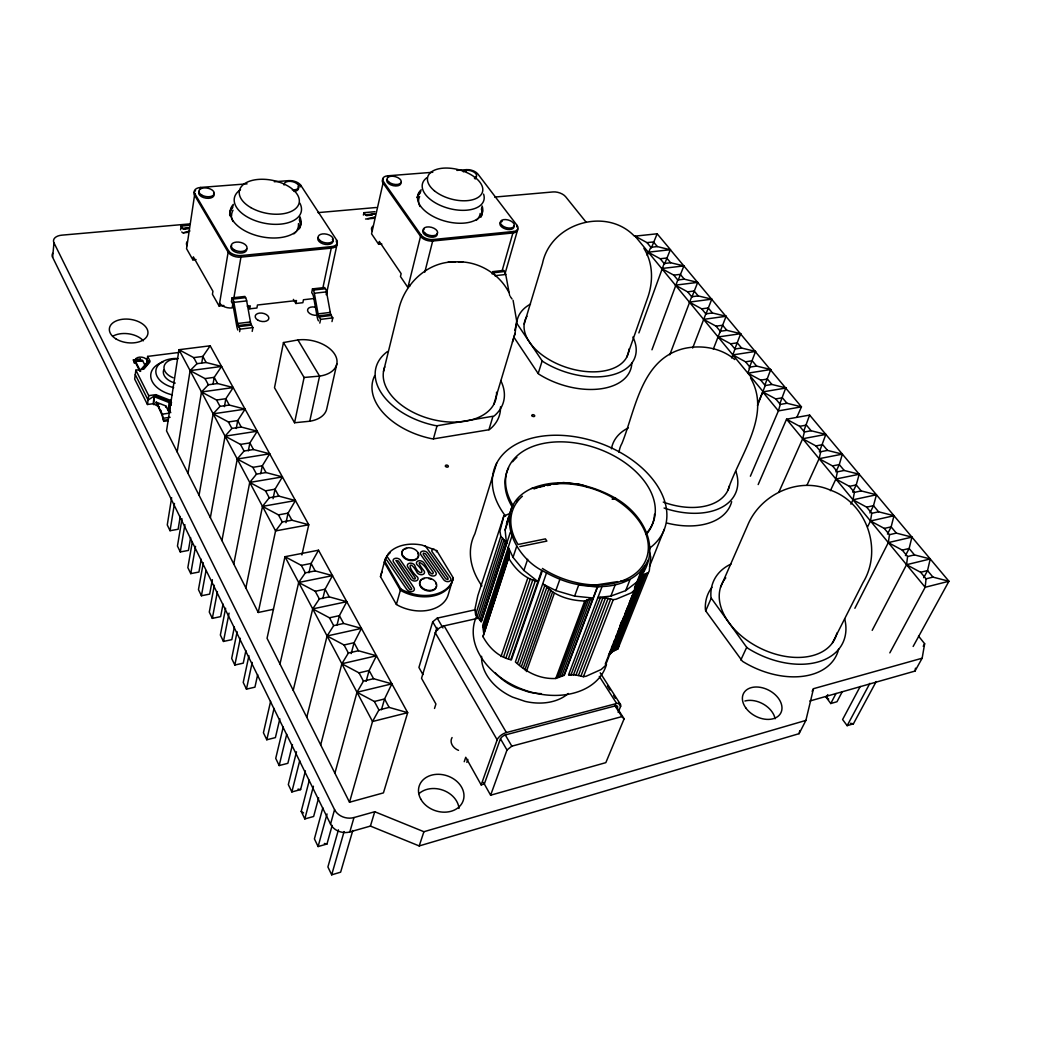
<?xml version="1.0" encoding="UTF-8"?>
<svg xmlns="http://www.w3.org/2000/svg" width="1043" height="1043" viewBox="0 0 1043 1043"><rect width="100%" height="100%" fill="white"/><g stroke="black" fill="none" stroke-linecap="round" stroke-linejoin="round"><path stroke-width="1.5" d="M509.414 554.68L508.28 547.132L513.026 557.379L523.886 570.456L537.914 581.538C524.994 578.852 515.464 569.452 508.736 558.279L509.414 554.68L482.974 636.634C489.219 648.068 498.697 657.09 511.396 659.88L542.373 570.677L541.773 570.404C511.213 554.276 492.244 506.429 531.552 488.515C559.152 477.12 590.599 483.965 615.735 498.319C641.875 513.417 660.714 545.359 642.553 573.989M635.604 589.204L636.895 582.033L625.696 590.625L610.872 596.088L597.926 597.509L605.527 597.887L613.271 599.647L616.022 599.243L631.393 592.815L635.604 589.204L605.227 665.851L601.081 669.541L586.101 676.255L583.415 676.698L575.971 675.043L568.604 674.782L602.098 586.492C620.481 586.101 640.324 577.796 648.068 560.117M483.678 632.997L482.7 625.409L511.917 535.972M918.531 636.1L924.646 643.727L922.155 658.211L813.488 688.693L805.887 720.413L799.081 733.672L419.195 845.938L370.421 826.082L349.809 831.949A14.732 12.021 13.1 0 1 330.54 824.1L52.619 257.269L53.975 242.836A11.734 6.662 6.9 0 1 61.85 235.157L189.917 223.893M758.17 484.565L786.552 419.208L799.694 426.326L804.401 431.998L802.667 438.751L815.939 445.922L820.737 451.71L819.107 458.685L832.51 465.921L837.399 471.827L835.886 479.024L849.419 486.338L854.4 492.361L853.005 499.78L866.668 507.159L871.765 513.312L870.488 520.979L884.281 528.423L889.483 534.694L888.323 542.608L902.26 550.13L907.579 556.545L906.55 564.706L920.63 572.294L926.054 578.839L925.167 587.274L889.835 652.866M619.164 644.17L617.899 648.929L612.541 651.653L608.486 655.539L610.272 651.041M493.795 404.384L515.086 333.278L516.676 320.97L513.091 300.319M145.342 365.937L142.539 360.448L141.3 360.813L140.375 358.988L133.374 359.887L134.391 363.264L135.603 362.899L139.814 371.178M178.796 352.469L147.637 356.406L149.983 360.982L142.956 369.261L135.864 370.187L134.664 379.026L147.454 404.501L153.165 403.706L159.396 406.913M140.218 360.096L140.375 358.988M146.398 365.206L147.637 356.406M147.454 404.501L148.719 395.636L135.864 370.187M153.165 403.706L154.286 395.962L155.72 395.766L170.139 401.425L171.221 405.245M153.647 404.658L154.286 395.962L148.08 400.082L135.264 374.62M155.72 395.766L155.876 394.658L170.309 400.316L171.547 402.715M180.595 229.825L181.143 226.07L188.848 225.392M168.066 420.733L163.777 421.359L161.9 414.788L156.228 402.155L165.785 405.936L169.461 413.132L162.317 414.162L156.228 402.155M247.074 183.842L200.621 187.44A9.752 5.358 10.1 0 0 194.793 193.633L186.554 248.664L192.903 259.85L196.045 259.538M165.615 407.031L165.785 405.936M163.777 421.359L162.317 414.162M200.386 188.992L200.621 187.44M169.448 410.095L170.635 402.376L169.201 402.572L168.027 410.303L169.448 410.095L170.765 412.663M170.139 401.425L170.309 400.316M192.903 259.85L193.359 256.852L212.928 291.271L212.433 294.269L219.121 306.042L223.919 305.495M177.154 451.893L190.113 370.604L196.997 363.681L206.123 362.495L221.559 366.458L214.206 377.344L213.124 383.681M171.639 497.68L167.271 524.929L170.048 530.704L178.118 529.27L180.243 516.468M170.048 530.704L174.468 503.456M201.807 362.768L202.837 356.445L210.178 345.794L308.767 524.759L301.896 554.941M187.988 473.353L201.495 391.972L208.365 384.789L217.57 383.524L233.189 387.566L225.836 398.713L224.428 406.64M182.003 518.788L177.453 546.05L180.296 551.943L188.418 550.43L190.621 537.627M219.121 306.042L228.417 250.581L194.793 193.633M180.296 551.943L184.898 524.681M644.548 566.245L643.753 571.003L638.785 579.034L642.892 575.241L648.381 572.607L649.267 570.964L650.754 557.21L649.476 551.995M252.197 331.387L252.901 327.593L251.454 325.103A5.645 2.073 82.4 0 1 250.45 321.948L246.683 300.906A5.358 1.956 82.7 0 0 245.6 297.672L244.87 296.434L232.081 297.855L231.416 301.701L232.133 302.939A5.358 1.917 82.6 0 1 233.215 306.186L236.839 326.485A8.096 2.92 82.4 0 0 237.83 330.031M199.057 495.269L213.15 413.823L219.995 406.366L229.264 405.036L245.079 409.156L237.713 420.577L236.253 428.504M233.241 301.57L232.146 307.92A9.804 5.828 10 0 1 219.63 303.031M233.788 298.402L241.22 255.561L331.583 246.604A9.674 5.476 12.5 0 0 336.628 240.073L300.749 185.263A9.413 5.111 11.9 0 0 288.728 180.635L274.309 181.743M192.303 541.943L187.844 567.614L190.752 573.624L198.926 572.046L201.221 559.231M190.752 573.624L195.536 546.363M809.85 701L914.985 671.079L915.493 668.185M239.629 331.687L240.086 329.145L238.651 326.642A5.658 2.047 82.4 0 1 237.661 323.486L233.88 302.353A5.371 1.93 82.6 0 0 232.798 299.106L232.081 297.855M210.36 517.68L225.066 436.157L231.885 428.438L241.233 427.03L257.243 431.228L249.877 442.923L248.351 450.85M203.307 562.829L198.457 589.621L201.416 595.762L209.656 594.106L212.355 579.699M314.504 298.467L303.461 299.745L302.861 302.692L295.873 303.5L296.473 300.54L257.465 305.012L256.904 308.011L249.72 308.832L250.268 305.847L247.243 306.186M201.416 595.762L206.032 570.547M221.937 540.587L237.256 459.024L244.049 451.019L253.475 449.533L269.681 453.809L262.314 465.791L260.724 473.731M214.337 585.306L209.291 612.085L212.329 618.369L220.621 616.635L223.059 604.053M212.329 618.369L217.413 591.59M300.462 186.788L300.749 185.263M453.21 577.822L448.203 594.797A35.097 24.876 15.1 0 1 398.348 605.592L396.392 604.458L380.486 576.623L385.063 559.478L388.283 553.755A35.371 24.81 15.2 0 1 421.972 545.072L436.717 550.587L453.21 577.822L452.493 580.716A35.345 24.823 15.2 0 1 402.35 591.355L400.395 590.221L384.319 562.373L384.698 560.795A35.345 24.823 15.2 0 1 387.24 555.958M233.762 564.015L249.733 482.427L256.5 474.135L265.991 472.544L282.405 476.912L275.039 489.193L273.057 498.71M225.614 608.265L220.36 635.044L223.463 641.445L231.82 639.646L234.362 627.078M223.463 641.445L229.069 613.115M309.758 421.229L319.575 376.106A28.891 17.822 11.8 0 0 334.907 354.555A28.891 17.822 11.8 0 0 297.92 339.953L283.461 342.547L274.505 387.722L294.556 422.754L309.758 421.229A28.317 18.018 11.4 0 0 326.785 408.687L336.837 363.838M245.861 587.965L262.497 506.376L269.25 497.785L278.807 496.103L295.43 500.549L288.064 513.143L286.004 522.673M237.126 631.732L231.676 658.485L234.831 665.03L243.254 663.152L245.9 650.584M234.831 665.03L240.346 638.29M331.987 321.596L332.795 317.88L331.283 315.468A5.502 2.229 82.6 0 1 330.266 312.405L326.537 291.871A5.228 2.099 82.9 0 0 325.416 288.728L324.66 287.516L312.483 288.885L311.714 292.64L312.47 293.852A5.228 2.073 82.8 0 1 313.578 297.007L317.15 316.798A7.888 3.155 82.6 0 0 318.428 320.84M294.556 422.754L304.1 377.475L283.461 342.547M322.769 288.455L331.583 246.604M336.628 240.073L336.315 241.598A9.661 5.476 12.5 0 1 331.257 248.143L240.946 257.139A10.013 5.737 10.5 0 1 228.143 252.158L194.559 195.197A9.739 5.358 10.1 0 1 194.454 191.703M248.912 655.721L243.228 682.448L246.448 689.136L254.935 687.168L257.686 674.625M273.501 609.281L258.234 612.476L275.574 530.913L282.288 521.982L291.923 520.222L308.767 524.759L275.574 530.913L178.966 349.718L210.178 345.794M319.81 323.095L320.605 319.367L319.106 316.942A5.528 2.203 82.6 0 1 318.089 313.865L314.347 293.252A5.241 2.073 82.8 0 0 313.239 290.084L312.483 288.885M326.459 294.035L336.993 244.544M246.448 689.136L252.197 662.422M363.407 215.054L363.942 212.681L374.959 211.69M432.767 172.278L387.853 175.798A9.048 4.863 13.9 0 0 383.394 181.573L371.569 233.841L378.661 244.323L381.842 243.997M387.514 177.271L387.853 175.798M270.606 701.378L263.423 732.747L266.786 739.761L275.404 737.61L279.837 718.836M279.98 664L298.676 582.476L305.351 572.868L315.155 570.899L332.469 575.632L325.09 589.23L322.822 598.552M378.661 244.323L379.313 241.468L401.151 273.657L400.46 276.525L407.891 287.516L420.916 234.844L383.394 181.573M266.786 739.761L274.048 708.406M907.579 556.545L914.463 554.889L930.239 558.957L927.54 570.586L923.733 577.692M308.95 572.79L311.127 563.455L318.519 550.209L407.683 712.669L383.433 792.889L349.509 802.236L267.047 638.29L284.987 556.701L318.519 550.209M283.214 727.075L275.73 758.378L279.172 765.549L287.868 763.307L292.47 744.572M293.213 690.323L312.704 608.903L319.341 598.93L329.223 596.857L346.771 601.694L339.405 615.644L337.045 624.953M380.486 576.623L380.878 575.045A35.097 24.876 15.1 0 1 382.207 572.059M279.172 765.549L286.734 734.259M799.081 733.672L799.812 730.635M889.483 534.694L896.341 533.116L911.921 537.119L909.144 548.501L905.441 555.593M383.511 371.425L399.091 307.985C405.44 282.653 428.634 261.167 455.504 261.897M296.499 751.807L288.324 784.597L291.857 791.937L300.606 789.59L305.403 770.894M306.772 717.284L327.098 635.982L333.669 625.644L343.642 623.466L361.426 628.394L354.072 642.723L351.204 653.57M291.857 791.937L299.719 760.712M424.814 272.145L433.054 239.538L513.325 231.507A9.035 4.928 16.2 0 0 517.08 225.418L477.89 174.025A8.787 4.641 15.4 0 0 466.456 169.644L456.834 170.4M871.765 513.312L878.597 511.8L893.994 515.724L891.139 526.871L887.463 534.12M466.078 171.091L466.456 169.644M318.637 797.843L313.643 816.486L304.817 818.924L301.218 811.428L309.315 780.268M320.67 744.911L341.856 663.765L348.375 653.035L358.414 650.741L376.458 655.773L369.118 670.493L366.132 681.314M304.817 818.924L313.421 786.239M510.288 532.412L481.188 621.837L506.507 543.377L505.125 530.013L508.436 517.641M854.4 492.361L861.218 490.914L876.433 494.773L873.499 505.672L869.914 512.934M322.835 807.817L314.412 838.872L318.102 846.551L326.981 844.009L332.169 825.417M334.907 773.215L356.993 692.265L363.446 681.118L373.577 678.706L391.868 683.856L384.554 698.966L381.438 709.761M318.102 846.551L327.046 813.97M374.75 375.571A65.644 41.081 15.1 0 0 431.489 438.66L433.419 438.894L437.043 425.766L494.043 416.066A66.022 40.938 15.1 0 0 500.731 380.539M330.54 824.1L334.555 809.642L53.975 242.836M396.392 604.458L400.76 588.904L384.671 561.056M492.192 274.009L492.87 271.623L503.717 270.398L504.551 271.519A4.928 2.399 83.3 0 1 505.725 274.478L509.323 293.865M338.427 829.837L327.906 866.968L331.687 874.829L340.631 872.183L352.782 830.515M837.399 471.827L844.191 470.458L859.223 474.252L856.225 484.917L852.731 492.179M349.509 802.236L372.52 721.508L378.922 709.944L389.117 707.402L407.683 712.669L372.52 721.508L284.987 556.701L301.336 565.397L305.351 572.868M502.048 270.997L513.325 231.507M516.663 226.866L517.08 225.418M331.687 874.829L344.099 831.558M504.864 274.283L517.511 230.255M349.809 831.949L353.981 817.556L374.737 811.728L423.914 831.714L805.887 720.413M757.818 403.693L762.746 391.894L775.718 398.921L780.281 404.423L778.404 410.89L750.373 476.208M436.339 551.89L436.717 550.587M820.737 451.71L827.49 450.407L842.366 454.135L839.289 464.578L835.886 471.827M514.799 330.448L516.793 322.326A61.798 36.14 18.1 0 1 530.483 304.1M512.439 342.065L515.086 333.278M433.419 438.894L488.919 429.755L492.817 416.796M370.421 826.082L374.737 811.728M474.891 609.829L437.239 618.134L432.702 621.811L418.921 667.455L422.897 674.547M524.186 324.099L542.49 263.449C550.626 223.385 606.022 206.436 634.444 236.187M436.991 627.443L421.528 678.289L435.922 704.012L434.514 708.458M618.16 712.408L620.702 706.15A7.901 3.781 -33.4 0 0 617.026 703.399L505.672 732.734A8.839 4.341 -31.6 0 0 497.368 739.291L481.175 784.884L484.33 784.01L500.275 739.187A5.111 2.503 -31.6 0 1 505.842 734.793L615.592 705.811A4.328 2.073 -33.4 0 1 617.612 707.31L617.273 708.171M496.664 463.235L474.865 533.86A87.273 59.673 19.6 0 0 481.918 585.944M804.401 431.998L811.128 430.746L825.834 434.409L819.381 451.893M734.859 348.884L740.713 333.682L726.854 330.331L720.27 331.27L718.04 336.98L730.648 343.812L734.963 349.014L732.825 354.907L745.549 361.804L749.943 367.11L747.883 373.172L760.725 380.134L765.21 385.545L757.505 405.531M631.81 363.16A61.459 36.296 18.1 0 1 599.868 388.935A61.459 36.296 18.1 0 1 539.518 374.567L538.175 373.55L542.164 360.891L516.885 323.434M509.662 513.586L503.834 516.037L477.811 595.709L474.878 609.373L475.621 614.653L481.045 621.641M809.629 415.075L948.934 581.251L925.167 587.274L786.552 419.208L809.629 415.075L803.788 431.02M475.621 614.653L500.796 536.363L499.936 531.109L503.834 516.037M506.468 523.769L512.022 506.533M477.225 616.309L502.465 538.019L500.796 536.363M505.125 530.013L508.723 518.879M478.659 618.03L503.991 539.752L502.465 538.019M516.806 501.748L517.706 498.984M479.936 619.816L505.334 541.539L503.991 539.752M483.248 627.312L508.867 549.035M483.587 629.229L509.258 550.926M483.73 631.119L509.44 552.816M482.974 636.634L509.18 556.506M513.026 557.379L516.715 546.219M419.195 845.938L423.914 831.714M523.886 570.456L527.654 559.309M464.226 761.716L465.739 757.283L481.175 784.884M500.979 656.582L527.68 578.37M466.834 762.355L467.851 759.395M503.495 657.129L530.287 578.943M505.985 657.807L532.869 579.673M647.181 255.352L650.871 247.295L657.325 246.578L670.427 249.812M508.436 658.641L535.424 580.534M651.34 248.051L657.155 233.788L670.48 249.694L648.159 252.197L660.219 258.755L664.143 263.501L670.623 262.745L683.908 265.9L678.119 280.358M510.835 659.619L541.773 570.404M546.558 572.816L515.398 661.966C526.493 672.318 539.687 679.202 555.789 678.498L564.25 675.329L597.587 586.961L595.853 584.993C576.779 587.378 558.696 579.804 542.373 570.677M517.537 663.309L544.915 585.319L542.673 583.937L555.841 590.586L574.615 596.114L593.128 598.056L584.732 601.003C569.661 600.572 555.241 596.192 544.915 585.319M749.943 367.11L756.592 366.067L770.738 369.522L764.923 384.971M626.791 357.084L647.794 297.385C653.387 281.388 653.087 262.953 643.896 248.364M519.57 664.782L547.04 586.805M638.877 332.913L664.143 263.501M521.487 666.347L549.048 588.395M664.521 264.14L670.349 249.707L786.005 388.413M523.26 668.002L550.913 590.064M524.903 669.749L552.634 591.824M526.376 671.575L554.185 593.663M555.841 590.586L559.817 579.478M490.614 795.209L506.989 750.021L511.826 746.162L621.889 716.619L624.105 718.849L605.827 762.642L490.614 795.209L483.444 782.433M651.966 349.796L677.794 279.98L684.299 279.172L697.715 282.379L691.913 297.02M734.963 349.014L741.586 348.023L755.588 351.439L749.174 368.166M574.615 596.114L578.682 585.045L597.274 587.04L602.098 586.492M669.789 354.803L691.692 296.76L698.223 295.912L711.782 299.172L705.955 313.982M555.789 678.498L584.732 601.003M557.653 677.507L586.635 600.038M559.648 676.659L588.682 599.23M561.76 675.955L590.846 598.565M563.963 675.408L597.274 587.04L595.853 584.993L617.573 581.616M692.669 348.036L705.837 313.852L712.408 312.965L726.111 316.264L719.683 332.782M571.029 674.717L600.416 597.483M435.322 632.918L435.544 632.332A8.422 4.589 -31 0 1 443.431 626.035L444.214 625.826M573.481 674.795L602.958 597.6M575.971 675.043L605.527 597.887M578.461 675.434L608.121 598.317M610.872 596.088L615.109 585.11M580.951 675.994L610.703 598.904M583.415 676.698L613.271 599.647M713.347 349.053L718.04 336.98L740.713 333.682M625.696 590.625L629.985 579.673L620.676 581.134M649.111 550.196L650.18 547.484M634.522 588.03L641.21 571.121M634.509 588.278L636.295 583.78M619.803 626.087L621.589 621.576M611.459 648.042L614.431 640.532M615.618 637.534L623.936 616.53M625.122 613.532L628.095 606.035M629.281 603.037L632.254 595.527M633.44 592.528L643.101 568.135M605.279 663.961L608.252 656.451M609.451 653.453L612.424 645.93M613.61 642.931L616.582 635.422M617.782 632.41L635.63 587.339M609.673 654.13L639.985 577.653M611.029 652.84L641.354 576.388M612.541 651.653L642.892 575.241M614.197 650.61L644.587 574.224M731.612 357.932L732.825 354.907L755.588 351.439M615.983 649.698L646.412 573.35M649.489 566.505L664.417 529.088M617.899 648.929L648.381 572.607M727.91 490.301C739.109 455.608 772.107 415.362 750.543 377.892M779.864 403.693L785.692 388.061L801.441 406.848L796.904 417.174M838.741 648.707A71.185 47.118 26.3 0 1 742.473 661.314L705.694 610.872L711.248 598.134L710.909 596.609A71.628 46.987 26.2 0 1 731.039 564.028M720.57 587.222L747.453 525.802C759.93 494.669 798.13 476.39 829.667 489.845M778.821 492.257L802.667 438.751L825.834 434.409M807.113 484.904L819.107 458.685L842.366 454.135M740.791 660.05L746.697 647.338L711.248 598.134M830.411 490.679L835.886 479.024L859.223 474.252M850.905 504.16L853.005 499.78L876.433 494.773M867.593 526.806L870.488 520.979L893.994 515.724M832.444 642.892L863.069 582.476C882.886 550.039 866.994 503.234 831.036 490.379M812.132 691.326L813.488 688.693M854.882 608.291L888.323 542.608L911.921 537.119M842.275 691.678L836.994 701.73L830.776 703.53L826.317 697.506L827.803 694.625M830.776 703.53L836.03 693.452M872.183 630.35L906.55 564.706L930.239 558.957M860.227 686.45L842.601 719.527L847.151 725.667L853.409 723.816L876.211 681.535M847.151 725.667L869.875 683.334M913.146 646.464L948.934 581.251L932.963 577.118L926.054 578.839M923.224 646.295L924.646 643.727M914.985 671.079L922.155 658.211M608.486 655.539L610.142 652.814M143.817 369.183L149.827 362.09L147.011 360.813M140.922 369.626L148.028 361.334L149.358 361.165M384.919 560.039L385.05 559.948A1.369 0.965 14 0 1 387.136 560.56L406.953 589.66A4.029 2.868 15 0 0 412.337 591.498A4.029 2.868 15 0 0 413.902 587.744L395.91 560.469L398.335 561.017L410.681 579.048A4.003 2.816 15.1 0 0 416.027 580.886A4.003 2.816 15.1 0 0 417.565 577.17C406.249 567.144 409.286 558.122 417.226 572.75A3.976 2.79 15.3 0 0 422.545 574.563A3.976 2.79 15.3 0 0 424.058 570.899C411.711 555.554 426.6 564.524 428.96 574.067A3.976 2.79 15.7 0 0 434.266 575.879A3.976 2.79 15.7 0 0 435.752 572.216L423.275 554.407L423.38 553.09L425.557 553.794L443.666 579.673A3.976 2.79 16.2 0 0 448.972 581.486A3.976 2.79 16.2 0 0 450.433 577.809L432.115 551.799A2.686 1.864 15.6 0 1 433.758 549.27L434.357 549.296M488.919 429.755L490.158 429.012A65.644 41.081 15.1 0 0 500.497 406.861M612.085 499.075L615.174 498.072M612.684 499.31L615.735 498.319M133.374 359.887L134.299 361.712L142.539 360.448M181.143 226.07L182.421 228.313A5.384 1.825 83.4 0 0 183.646 229.108L189.148 227.557M181.782 231.911A7.692 2.607 83.4 0 0 183.359 232.798L189.943 230.959M920.63 572.294L927.54 570.586L932.963 577.118M391.868 683.856L356.993 692.265L374.372 701.47L384.554 698.966L389.117 707.402M363.942 212.681L365.376 214.78A5.098 2.164 84.1 0 0 366.784 215.51L374.972 213.541M902.26 550.13L909.144 548.501L914.463 554.889M376.458 655.773L341.856 663.765L359.014 672.865L369.118 670.493L373.577 678.706M884.281 528.423L891.139 526.871L896.341 533.116M361.426 628.394L327.098 635.982L344.047 644.978L354.072 642.723L358.414 650.741M477.303 618.434L444.122 625.852L506.376 732.525M866.668 507.159L873.499 505.672L878.597 511.8M346.771 601.694L312.704 608.903L329.458 617.795L339.405 615.644L343.642 623.466M849.419 486.338L856.225 484.917L861.218 490.914M332.469 575.632L298.676 582.476L315.221 591.264L325.09 589.23L329.223 596.857M519.805 546.636L546.871 541.082L545.424 538.879L518.058 544.485A71.107 47.365 19.9 0 1 522.387 496.22M832.51 465.921L839.289 464.578L844.191 470.458M301.336 565.397L311.127 563.455L315.155 570.899M815.939 445.922L822.692 444.631L827.49 450.407M531.552 488.515L544.198 486.155M547.366 485.556L550.521 484.969M553.69 484.382L563.455 482.518L581.003 484.669M799.694 426.326L806.422 425.088L811.128 430.746M295.43 500.549L262.497 506.376L278.455 514.877L288.064 513.143L291.923 520.222M780.281 404.423L786.97 403.263L801.441 406.848L778.404 410.89L762.746 391.894M282.405 476.912L249.733 482.427L265.496 490.836L275.039 489.193L278.807 496.103M775.718 398.921L782.406 397.774L786.97 403.263M269.681 453.809L237.256 459.024L252.849 467.342L262.314 465.791L265.991 472.544M765.21 385.545L771.885 384.45L786.187 387.97L763.241 391.816L635.057 236.135L657.155 233.788M760.725 380.134L767.4 379.052L771.885 384.45M747.883 373.172L770.738 369.522M257.243 431.228L225.066 436.157L240.477 444.396L249.877 442.923L253.475 449.533M745.549 361.804L752.186 360.774L756.592 366.067M245.079 409.156L213.15 413.823L228.391 421.959L237.713 420.577L241.233 427.03M730.648 343.812L737.258 342.834L741.586 348.023M163.947 420.251L168.236 419.625M162.969 418.308L170.113 417.278M233.189 387.566L201.495 391.972L216.579 400.03L225.836 398.713L229.264 405.036M726.111 316.264L703.543 319.38L716.033 326.159L722.616 325.233L726.854 330.331M148.719 395.636L155.876 394.658M711.782 299.172L689.306 302.118L701.691 308.845L708.249 307.959L712.408 312.965M221.559 366.458L190.113 370.604L205.028 378.596L214.206 377.344L217.57 383.524M568.604 674.782L571.747 674.378M134.299 361.712L141.3 360.813M697.715 282.379L675.329 285.169L687.611 291.831L694.143 291.01L698.223 295.912M258.234 612.476L166.541 430.889L178.966 349.718L193.724 357.619L202.837 356.445L206.123 362.495M238.026 325.559L250.828 324.021M318.454 315.886L330.631 314.412M238.651 326.642L251.454 325.103M319.106 316.942L331.283 315.468M683.908 265.9L661.614 268.533L673.791 275.143L680.284 274.361L684.299 279.172M240.086 329.145L252.901 327.593M320.605 319.367L332.795 317.88M237.661 323.486L250.45 321.948M318.089 313.865L330.266 312.405M505.725 274.478L494.864 275.717A4.954 2.386 83.3 0 0 493.691 272.744L492.87 271.623M660.219 258.755L666.686 258.012L670.623 262.745M232.798 299.106L245.6 297.672M313.239 290.084L325.416 288.728M493.691 272.744L504.551 271.519M233.88 302.353L246.683 300.906M314.347 293.252L326.537 291.871M635.057 236.135L647.012 242.628L653.453 241.937L657.325 246.578M367.879 218.861L374.176 218.287M365.376 214.78L374.815 213.932M366.784 215.51L372.299 215.132M183.359 232.798L187.988 232.38M317.985 212.629L376.34 207.492M494.682 197.075L553.038 191.938A9.661 5.098 17.1 0 1 565.684 196.775L586.088 222.172M182.421 228.313L188.587 227.765M183.646 229.108L188.288 228.691M304.1 377.475L319.575 376.106L297.92 339.953M458.425 261.858C478.854 261.519 499.284 273.905 508.671 292.001M448.255 262.028L462.753 261.78M437.043 425.766L435.1 425.531A66.022 40.938 15.1 0 1 381.164 392.703A66.022 40.938 15.1 0 1 387.514 351.517M850.41 723.294L853.409 723.816M298.024 789.095L300.606 789.59M324.334 843.474L326.981 844.009M154.768 396.914L169.201 402.572M156.059 403.263L158.797 404.332M400.76 588.904L402.728 590.038A35.371 24.81 15.2 0 0 452.897 579.426M301.218 811.428L303.565 812.94M826.317 697.506L828.69 699.123M734.741 359.535C720.83 347.619 700.766 344.542 683.295 348.701C641.158 359.431 635.565 409.638 621.954 443.405A58.03 36.153 21.5 0 0 619.047 452.388M542.164 360.891L543.507 361.908A61.798 36.14 18.1 0 0 613.128 374.672A61.798 36.14 18.1 0 0 632.905 337.058M746.697 647.338L748.379 648.616A71.628 46.987 26.2 0 0 819.303 661.588A71.628 46.987 26.2 0 0 844.713 618.929M647.012 242.628L650.871 247.295M673.791 275.143L677.794 279.98M687.611 291.831L691.692 296.76M701.691 308.845L705.837 313.852M716.033 326.159L720.27 331.27M506.65 543.572L505.334 541.539M510.405 296.747L512.048 299.002M425.309 545.893L448.034 578.187L447.942 579.53L445.739 578.813L427.63 552.973A3.937 2.738 15.3 0 0 422.376 551.186A3.937 2.738 15.3 0 0 420.877 554.759L433.34 572.581C431.998 578.552 424.801 563.259 423.719 562.672A3.963 2.764 15.2 0 0 418.439 560.873A3.963 2.764 15.2 0 0 416.926 564.498C427.799 574.706 417.852 575.658 414.645 565.11A3.976 2.79 14.9 0 0 409.338 563.298A3.976 2.79 14.9 0 0 407.8 566.949L415.375 578.057A1.304 0.926 15.1 0 1 413.197 578.643L400.434 560.182A3.976 2.777 14.4 0 0 395.128 558.37A3.976 2.777 14.4 0 0 393.563 562.008L411.685 588.63A1.317 0.939 15 0 1 409.495 589.243L386.744 556.01M514.016 337.384L538.175 373.55M600.181 672.787L620.416 704.312M607.443 685.903L610.077 690.01M613.584 695.485L615.344 698.223M618.864 703.699L620.611 706.437M599.295 676.372L616.648 703.477M615.344 705.159L624.105 718.849M614.888 705.655L621.889 716.619M293.37 299.393L295.873 303.5M437.239 618.134L442.975 627.977M505.268 734.911L511.826 746.162M247.66 305.312L249.72 308.832M432.702 621.811L437.591 630.259M500.457 738.744L506.989 750.021M435.348 632.853L497.146 739.813M193.724 357.619L196.997 363.681M205.028 378.596L208.365 384.789M216.579 400.03L219.995 406.366M228.391 421.959L231.885 428.438M240.477 444.396L244.049 451.019M252.849 467.342L256.5 474.135M265.496 490.836L269.25 497.785M278.455 514.877L282.288 521.982M315.221 591.264L319.341 598.93M329.458 617.795L333.669 625.644M344.047 644.978L348.375 653.035M359.014 672.865L363.446 681.118M374.372 701.47L378.922 709.944M135.525 361.334L140.636 371.412M705.694 610.872L705.368 609.347A71.185 47.118 26.3 0 1 711.978 587.274M534.016 488.958A71.107 47.365 19.9 0 1 626.687 507.615A71.107 47.365 19.9 0 1 633.779 574.771A71.107 47.365 19.9 0 1 542.425 568.448M606.478 664.482A69.373 49.738 20.1 0 1 522.83 689.449A69.373 49.738 20.1 0 1 476.768 615.931M175.224 383.107A16.414 10.261 8.4 0 1 163.621 370.148M173.686 387.657A23.885 14.928 8.4 0 1 155.942 370.174A23.885 14.928 8.4 0 1 177.91 358.492M172.238 394.88A28.304 17.744 8.3 0 1 151.157 378.778A28.304 17.744 8.3 0 1 163.256 361.869M173.216 377.788A16.453 10.247 8.4 0 1 164.142 366.184A16.453 10.247 8.4 0 1 177.727 358.701M568.305 693.491A49.49 36.036 20.1 0 1 525.124 701.378L512.635 697.141A49.49 36.036 20.1 0 1 481.592 656.308M541.408 693.66A49.738 35.983 20.1 0 1 528.527 691.965L515.972 687.702A49.738 35.983 20.1 0 1 495.334 672.865M326.198 291.805A9.465 5.567 12.1 0 1 326.224 294.726M186.997 245.679A9.543 5.45 9.6 0 1 187.375 241.507M194.924 191.104A9.739 5.358 10.1 0 1 195.536 190.556M298.481 184.807A9.4 5.124 11.9 0 1 299.263 185.432M298.454 223.593A33.924 18.983 11.2 0 1 296.655 230.777M295.873 231.833A33.924 18.983 11.2 0 1 293.904 233.828M232.993 221.468A33.924 18.983 11.2 0 1 231.702 217.557M231.572 216.279A33.924 18.983 11.2 0 1 233.019 210.243M299.81 203.059A34.145 18.878 11.4 0 1 262.732 222.863A34.145 18.878 11.4 0 1 240.49 189.722M284.061 185.041A7.536 4.107 11.9 0 1 290.554 181.365A7.536 4.107 11.9 0 1 298.806 186.215A7.536 4.107 11.9 0 1 292.34 189.891M229.643 214.728A35.866 20.065 11.2 0 1 232.824 207.427M299.263 219.76A35.866 20.065 11.2 0 1 300.306 226.448M299.563 218.222A35.892 20.052 11.3 0 1 299.445 228.678M230.034 215.862A35.892 20.052 11.3 0 1 233.084 205.875M213.593 193.294A7.796 4.289 10.2 0 1 205.993 198.17A7.796 4.289 10.2 0 1 199.369 191.169M332.404 239.277A7.731 4.381 12.5 0 1 325.416 244.414A7.731 4.381 12.5 0 1 318.35 237.23M299.863 216.683A35.905 20.039 11.3 0 1 262.471 236.944A35.905 20.039 11.3 0 1 233.345 204.324M246.735 248.847A8.005 4.576 10.6 0 1 237.569 252.758A8.005 4.576 10.6 0 1 231.65 245.522M298.024 186.593A7.536 4.107 11.9 0 1 293.93 191.43M241.22 255.561A10.026 5.737 10.5 0 1 228.417 250.581M517.615 228.952A9.022 4.928 16.2 0 1 512.908 232.967L432.689 241.024A9.296 5.176 14.6 0 1 420.551 236.344L383.068 183.06A9.048 4.863 13.9 0 1 383.355 178.718M409.847 286.056A9.113 5.267 14.4 0 1 408.608 284.648M372.208 230.985A8.865 4.954 13.6 0 1 373.146 226.122M480.197 213.424A31.603 17.157 15 0 1 476.195 220.347M420.016 206.527A31.603 17.157 15 0 1 419.051 204.102M418.686 202.511A31.603 17.157 15 0 1 419.625 196.579M483.574 194.115A31.785 17.053 15.1 0 1 447.916 208.144A31.785 17.053 15.1 0 1 426.652 177.871M463.34 171.821A7.04 3.716 15.4 0 1 473.639 171.899A7.04 3.716 15.4 0 1 474.369 178.066M417.291 197.492A33.402 18.135 15 0 1 420.498 192.733M481.344 208.9A33.402 18.135 15 0 1 481.11 216.866M417.278 197.544A33.428 18.122 15 0 1 420.851 191.26M481.736 207.44A33.428 18.122 15 0 1 480.732 216.827M365.545 218.965A7.275 3.09 84 0 0 366.302 219.004L374.163 217.153A4.889 2.099 83.9 0 1 374.932 217.296M509.858 295.677A5.189 2.542 83 0 1 509.519 294.674M400.825 182.395A7.236 3.885 13.9 0 1 393.146 185.667A7.236 3.885 13.9 0 1 387.214 179.279M513.782 225.783A7.223 3.937 16.2 0 1 509.584 229.564A7.223 3.937 16.2 0 1 500.979 226.253A7.223 3.937 16.2 0 1 502.218 221.338M482.127 205.979A33.441 18.122 15 0 1 445.609 221.285A33.441 18.122 15 0 1 421.203 189.787M437.173 233.293A7.431 4.133 14.7 0 1 428.49 236.657A7.431 4.133 14.7 0 1 424.058 229.33M476.169 176.319A7.04 3.716 15.4 0 1 475.165 178.992M433.054 239.538A9.309 5.176 14.6 0 1 420.916 234.844M505.594 516.181A90.246 58.76 19.5 0 1 524.094 440.641A90.246 58.76 19.5 0 1 639.242 465.517A90.246 58.76 19.5 0 1 650.493 547.484M654.522 514.303A77.338 50.351 19.5 0 1 647.168 533.364M512.569 507.524A77.338 50.351 19.5 0 1 508.58 467.916M512.635 461.723A77.338 50.351 19.5 0 1 516.872 457.329M513.169 505.646A77.404 50.325 19.5 0 1 582.385 444.227A77.404 50.325 19.5 0 1 645.878 533.847M577.626 484.382A14.185 9.218 19.5 0 1 587.952 487.446M496.546 392.259A57.913 35.892 15.1 0 1 434.214 419.899A57.913 35.892 15.1 0 1 384.763 366.888M836.916 633.049A62.828 41.212 26.2 0 1 759.917 648.042A62.828 41.212 26.2 0 1 725.772 577.874M628.916 349.079A54.197 31.694 18.1 0 1 567.092 367.618A54.197 31.694 18.1 0 1 526.95 316.29M735.954 471.553A66.165 41.225 21.5 0 1 664.078 508.032M611.446 448.829A66.165 41.225 21.5 0 1 628.368 427.904M731.665 501.696A65.774 41.368 21.6 0 1 666.738 522.999M729.474 485.829A58.03 36.153 21.5 0 1 663.27 502.074M387.931 555.072A35.345 24.823 15.2 0 1 390.33 552.594M436.469 586.322A8.657 6.128 15.6 0 1 425.127 590.182A8.657 6.128 15.6 0 1 421.033 580.182M422.519 579.191A8.657 6.128 15.6 0 1 424.397 578.565M428.712 578.578A8.657 6.128 15.6 0 1 430.876 579.204M435.674 583.05A8.657 6.128 15.6 0 1 436.365 584.693M417.735 552.933A8.553 5.945 14.8 0 1 414.918 560.078A8.553 5.945 14.8 0 1 404.149 557.953A8.553 5.945 14.8 0 1 403.276 550.065M404.762 549.113A8.553 5.945 14.8 0 1 406.614 548.514M353.981 817.556A14.85 12.021 13.2 0 1 334.555 809.642M52.619 257.269A11.669 6.688 6.8 0 1 52.671 253.358M744.898 701.013A20.886 14.602 28 0 1 775.118 718.77M316.785 315.234A6.766 4.042 12 0 1 307.607 310.749A6.766 4.042 12 0 1 315.103 307.163M458.516 750.373A11.238 8.657 18.5 0 1 452.062 737.544M161.091 412.533A6.401 4.107 7.7 0 1 160.87 410.381M135.173 359.744A6.258 3.872 7.5 0 1 144.051 357.762A6.258 3.872 7.5 0 1 145.942 363.981M419.012 793.632A22.998 18.422 18.3 0 1 443.249 790.281A22.998 18.422 18.3 0 1 459.011 808.468M112.579 336.341A19.309 11.825 7.3 0 1 143.36 340.813M234.127 249.733A8.018 4.576 10.6 0 0 246.943 248.482A8.018 4.576 10.6 0 0 236.305 242.093A8.018 4.576 10.6 0 0 234.127 249.733M319.706 240.268A7.744 4.368 12.5 0 0 332.769 241.142A7.744 4.368 12.5 0 0 324.66 233.88A7.744 4.368 12.5 0 0 319.706 240.268M201.638 195.028A7.809 4.289 10.2 0 0 214.193 194.011A7.809 4.289 10.2 0 0 203.933 187.923A7.809 4.289 10.2 0 0 201.638 195.028M250.828 207.596A30.495 16.753 11.4 0 0 299.067 203.242A30.495 16.753 11.4 0 0 257.96 179.448A30.495 16.753 11.4 0 0 250.828 207.596M424.866 233.071A7.444 4.133 14.7 0 0 437.252 233.932A7.444 4.133 14.7 0 0 429.077 226.918A7.444 4.133 14.7 0 0 424.866 233.071M502.139 225.523A7.236 3.937 16.2 0 0 514.03 226.383A7.236 3.937 16.2 0 0 505.816 219.565A7.236 3.937 16.2 0 0 502.139 225.523M388.713 181.938A7.249 3.885 14 0 0 400.825 182.903A7.249 3.885 14 0 0 393.002 176.241A7.249 3.885 14 0 0 388.713 181.938M434.423 190.804A28.383 15.123 15.1 0 0 481.384 194.298A28.383 15.123 15.1 0 0 449.533 168.171A28.383 15.123 15.1 0 0 434.423 190.804M403.85 556.923A8.553 5.945 14.8 0 0 418.191 556.988A8.553 5.945 14.8 0 0 408.83 547.731A8.553 5.945 14.8 0 0 403.85 556.923M421.698 587.287A8.67 6.128 15.6 0 0 436.196 587.261A8.67 6.128 15.6 0 0 426.626 577.757A8.67 6.128 15.6 0 0 421.698 587.287M745.823 707.949A21.029 14.563 27.9 0 0 780.021 714.246A21.029 14.563 27.9 0 0 760.699 687.415A21.029 14.563 27.9 0 0 745.823 707.949M420.811 799.173A23.168 18.409 18.3 0 0 460.119 805.848A23.168 18.409 18.3 0 0 442.78 774.701A23.168 18.409 18.3 0 0 420.811 799.173M115.864 338.832A19.439 11.786 7.5 0 0 147.598 334.907A19.439 11.786 7.5 0 0 122.487 319.275A19.439 11.786 7.5 0 0 115.864 338.832M532.06 415.818A1.447 0.9 17.6 0 0 534.498 416.34A1.447 0.9 17.6 0 0 533.351 414.697A1.447 0.9 17.6 0 0 532.06 415.818M445.517 466.351A1.525 1.004 15.6 0 0 448.099 466.886A1.525 1.004 15.6 0 0 446.978 465.113A1.525 1.004 15.6 0 0 445.517 466.351M257.764 320.071A6.91 4.146 10.8 0 0 268.781 318.741A6.91 4.146 10.8 0 0 259.538 313.096A6.91 4.146 10.8 0 0 257.764 320.071"/></g></svg>
